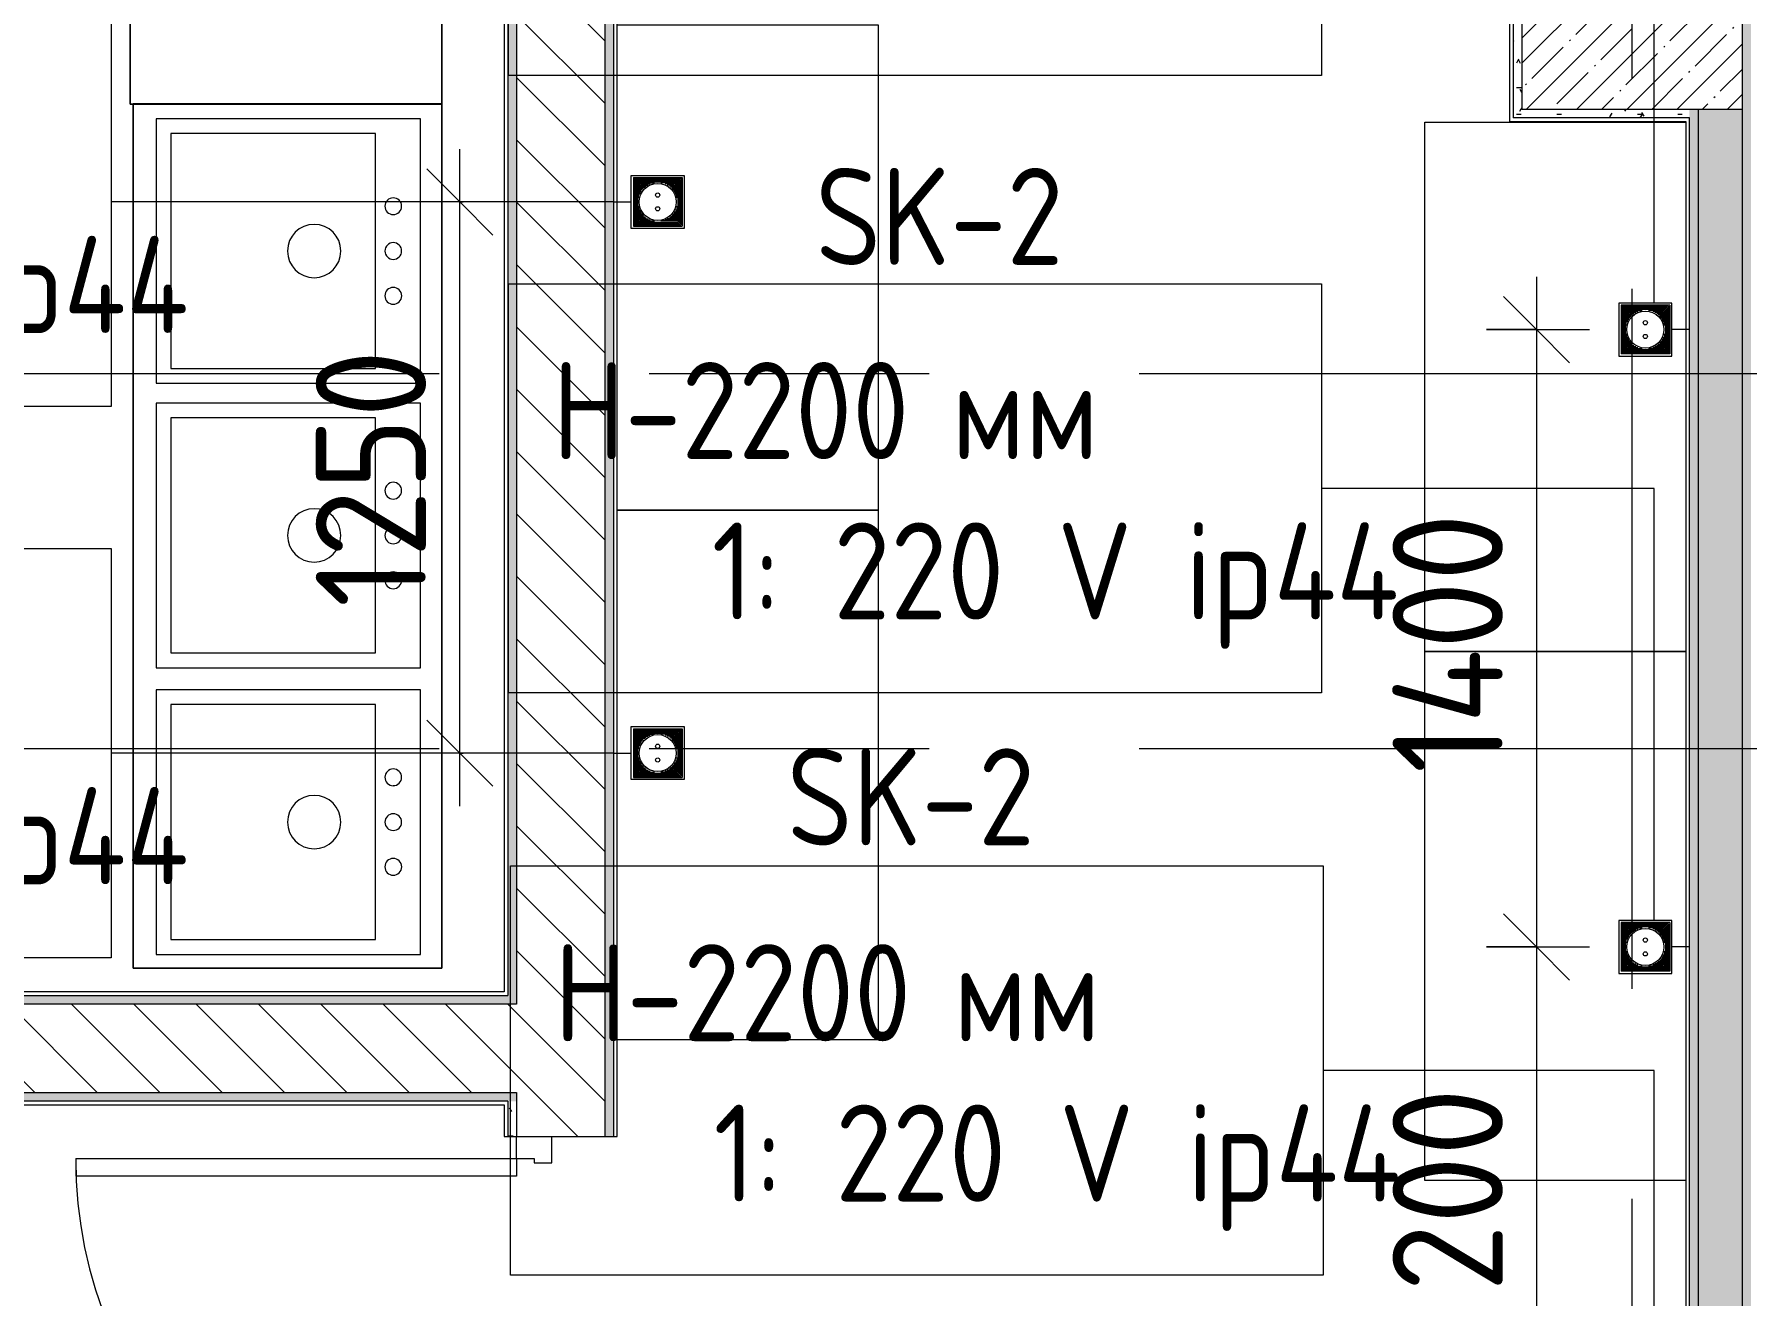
# Model space of a CAD drawing. Header units: millimetres. Extents: x 35881 to 234190, y -8553 to 29063.
# Drawn here: x 56836 to 60720, y 20059 to 22920 of the extents above; entities that cross this region are included whole.
import ezdxf

# ---------------------------------------------------------------- set-up
doc = ezdxf.new("R2010")
doc.units = ezdxf.units.MM
doc.linetypes.add('Осевая', pattern=[3175, 635, -476.25, 1587.5, -476.25])
for name, color, linetype, lineweight in [('A-ANNO-DIMS', 7, 'Continuous', 9), ('A-ANNO-DIMS-100', 7, 'Continuous', 9), ('A-DETL-GENF', 7, 'Continuous', 9), ('A-DOOR', 7, 'Continuous', 9), ('A-DOOR-1', 7, 'Continuous', 13), ('A-DOOR-FRAM', 7, 'Continuous', 13), ('A-WALL', 7, 'Continuous', 9), ('E-ELEC-FIXT-IDEN', 7, 'Continuous', 9), ('I-WALL', 7, 'Continuous', 9), ('P-SANR-FIXT', 7, 'Continuous', 9), ('S-COLS', 7, 'Continuous', 9), ('Оси-2', 7, 'Осевая', 9), ('Электрические приборы', 7, 'Continuous', 9)]:
    doc.layers.add(name, color=color, linetype=linetype, lineweight=lineweight)
for name, color, linetype, lineweight, true_color in [('A-WALL-1', 7, 'Continuous', 9, 0x3c3c3c), ('A-WALL-FNSH-1', 7, 'Continuous', 9, 0x3c3c3c), ('I-FURN-1', 7, 'Continuous', 9, 0xf0f0f0), ('Оси розеток', 7, 'Continuous', 9, 0xff1e23)]:
    doc.layers.add(name, color=color, linetype=linetype, lineweight=lineweight, true_color=true_color)
doc.styles.add('GOST Common', font='GOST_Common.ttf', dxfattribs={"width": 0.9, "height": 220})
doc.styles.add('ISOCPEUR', font='isocpeur.ttf', dxfattribs={"width": 0.9, "height": 250})
doc.dimstyles.new('ISO-2_5_0_9К_БОЛЬШОЙ', dxfattribs={"dimscale": 304.8, "dimtxt": 248.995294, "dimasz": 0.492126, "dimexe": 0.393701, "dimexo": 0.984252, "dimgap": 0, "dimtad": 1, "dimdec": 0, "dimrnd": 10, "dimzin": 0, "dimdsep": 46, "dimtxsty": 'ISOCPEUR', "dimblk1": 'OBLIQUE', "dimblk2": 'OBLIQUE', "dimsah": 1, "dimcen": 0.09, "dimdle": 0.393701, "dimazin": 0, "dimtfac": 1, "dimtdec": 4, "dimtix": 1, "dimtmove": 0, "dimatfit": 3, "dimfxl": 1, "dimtvp": 1, "dimtolj": 1, "dimtzin": 0, "dimarcsym": 2})
pattern_1 = [(135, (0, 0), (-70.71068, -70.71068), [])]
pattern_2 = [(0, (0, 0), (121.92, 30.48), [10.058, -81.382, 10.058, -81.382, -487.68]), (0, (0, 0), (121.92, 30.48), [-182.88, 10.058, -172.822, 10.058, -81.382, -213.36]), (0, (0, 0), (121.92, 30.48), [-457.2, 10.058, -50.902, 10.058, -142.342]), (120, (45.72, 15.24), (-87.356454, 90.345817), [10.058, -81.382, 10.058, -81.382, -487.68]), (120, (45.72, 15.24), (-87.356454, 90.345817), [-182.88, 10.058, -172.822, 10.058, -81.382, -213.36]), (120, (45.72, 15.24), (-87.356454, 90.345817), [-457.2, 10.058, -50.902, 10.058, -142.342]), (240, (60.96, 76.2), (-34.563546, -120.825817), [10.058, -81.382, 10.058, -81.382, -487.68]), (240, (60.96, 76.2), (-34.563546, -120.825817), [-182.88, 10.058, -172.822, 10.058, -81.382, -213.36]), (240, (60.96, 76.2), (-34.563546, -120.825817), [-457.2, 10.058, -50.902, 10.058, -142.342])]

# ---------------------------------------------------------------- blocks, each defined once
blk = doc.blocks.new('110_Дверь_СКБ_1Ст_Внутренняя1 - Д-12 EIW 1100x2100h_кладовые _все__ коридор _между помещениями блока столовой__ моечные _все_-32936079-План размещения напольных электротехнических лючков и розеток 1 этажа в осях 12-23')
at = {"layer": 'A-DOOR'}
blk.add_arc((512.5, 100), 1000, 90, 180, dxfattribs=at)
at = {"layer": 'A-DOOR-1'}
for p, q in [((512.5, 1100), (472.5, 1100)), ((472.5, 100), (472.5, 1100)), ((512.5, 1100), (512.5, 100)), ((512.5, 100), (472.5, 100))]:
    blk.add_line(p, q, dxfattribs=at)
at = {"layer": 'A-DOOR-FRAM'}
for p, q in [((-537.5, 100), (-537.5, 20)), ((-537.5, 100), (-487.5, 100)), ((-487.5, 100), (-487.5, 60)), ((512.5, 100), (512.5, 60)), ((512.5, 100), (562.5, 100)), ((562.5, 100), (562.5, 20)), ((-477.5, 60), (-487.5, 60)), ((-477.5, 60), (-477.5, 20)), ((502.5, 60), (502.5, 20)), ((512.5, 60), (502.5, 60)), ((-537.5, 20), (-477.5, 20)), ((502.5, 20), (562.5, 20))]:
    blk.add_line(p, q, dxfattribs=at)
blk = doc.blocks.new('BSC_Колонна _Прямоугольная - 500х500-V48-План размещения напольных электротехнических лючков и розеток 1 этажа в осях 12-23')
at = {"layer": 'S-COLS'}
h = blk.add_hatch(dxfattribs=at)
h.set_pattern_fill('FP_53', color=256, style=0, pattern_type=2)
h.set_pattern_definition([(45, (-60460, -23000), (-57.02463, 57.02463), []), (45, (-60402.975, -23000), (-57.02463, 57.02463), [100.806, -20.161, 3.353, -16.808])])
h.paths.add_polyline_path([(-250, -250), (250, -250), (250, 250), (-250, 250)])
for p, q in [((250, 250), (-250, 250)), ((-250, 250), (-250, -250)), ((250, -250), (250, 250)), ((-250, -250), (250, -250))]:
    blk.add_line(p, q, dxfattribs=at)
blk = doc.blocks.new('Мойка кухонная - Мойка Steel Hammer SH R 5151 GLOWE 4-25621774-План размещения напольных электротехнических лючков и розеток 1 этажа в осях 12-23')
at = {"layer": 'P-SANR-FIXT'}
for p, q in [((300, 0), (-300, 0)), ((-300, 0), (-300, -600)), ((300, -600), (300, 0)), ((266.1, -102.3), (-266.6, -102.3)), ((-266.6, -102.3), (-266.6, -566.4)), ((266.1, -566.4), (266.1, -102.3)), ((-266.6, -566.4), (266.1, -566.4)), ((-300, -600), (300, -600))]:
    blk.add_line(p, q, dxfattribs=at)
for centre, radius, start, end in [((-101.6, -61.9), 19, 90, 180), ((-101.6, -61.9), 19, 180, 270), ((-101.6, -61.9), 19, 360, 90), ((-101.6, -61.9), 19.1, 270, 360), ((0, -61.9), 19, 360, 180), ((0, -61.9), 19, 180, 360), ((101.6, -61.9), 19.1, 360, 180), ((101.6, -61.9), 19.1, 180, 360), ((0, -241.3), 60.5, 360, 180), ((0, -241.3), 60.5, 180, 360)]:
    blk.add_arc(centre, radius, start, end, dxfattribs=at)
blk = doc.blocks.new('Стол базовый прямоугольный - 1_10п-25623330-План размещения напольных электротехнических лючков и розеток 1 этажа в осях 12-23')
at = {"layer": 'I-FURN-1'}
for p, q in [((600, 300), (-600, 300)), ((-600, 300), (-600, -292.9)), ((600, -292.9), (600, 300))]:
    blk.add_line(p, q, dxfattribs=at)
blk = doc.blocks.new('Стол базовый прямоугольный - 1_9п-25623437-План размещения напольных электротехнических лючков и розеток 1 этажа в осях 12-23')
at = {"layer": 'I-FURN-1'}
for p, q in [((550, 300), (-550, 300)), ((-550, 300), (-550, -292.9)), ((550, -292.9), (550, 300))]:
    blk.add_line(p, q, dxfattribs=at)
blk = doc.blocks.new('Стол базовый прямоугольный - 1_10п-25624893-План размещения напольных электротехнических лючков и розеток 1 этажа в осях 12-23')
at = {"layer": 'I-FURN-1'}
for p, q in [((-600, -300), (-600, 292)), ((600, 292), (600, -300)), ((600, -300), (-600, -300))]:
    blk.add_line(p, q, dxfattribs=at)
blk = doc.blocks.new('Стол базовый прямоугольный - 1_10п-V161-План размещения напольных электротехнических лючков и розеток 1 этажа в осях 12-23')
at = {"layer": 'I-FURN-1'}
for p, q in [((-600, -300), (-600, 292)), ((600, 292), (600, -300)), ((600, -300), (-600, -300))]:
    blk.add_line(p, q, dxfattribs=at)
blk = doc.blocks.new('Блок Розеток и Выключателей - Блок Розеток и Выключателей_SK2-27368969-План размещения напольных электротехнических лючков и розеток 1 этажа в осях 12-23')
at = {"layer": 'A-DETL-GENF'}
for p, q in [((-60, -40), (60, -40)), ((-60, -160), (-60, -40)), ((-55.2, -44.8), (-55.2, -155.2)), ((55.2, -44.8), (-55.2, -44.8)), ((-52.8, -47.2), (-52.8, -152.8)), ((52.8, -47.2), (-52.8, -47.2)), ((50.4, -49.6), (-50.4, -49.6)), ((-50.4, -49.6), (-50.4, -150.4)), ((48, -52), (-48, -52)), ((-48, -52), (-48, -148)), ((45.6, -54.4), (-45.6, -54.4)), ((-45.6, -54.4), (-45.6, -145.6)), ((-9.6, -56.8), (-43.2, -56.8)), ((-43.2, -56.8), (-43.2, -92.8)), ((-16.8, -59.2), (-40.8, -59.2)), ((-40.8, -59.2), (-40.8, -83.2)), ((-21.6, -61.6), (-38.4, -61.6)), ((-38.4, -61.6), (-38.4, -78.4)), ((-26.4, -64), (-36, -64)), ((-36, -64), (-36, -73.6)), ((-28.8, -66.4), (-33.6, -66.4)), ((-33.6, -66.4), (-33.6, -71.2)), ((9.6, -56.8), (43.2, -56.8)), ((16.8, -59.2), (40.8, -59.2)), ((21.6, -61.6), (38.4, -61.6)), ((26.4, -64), (36, -64)), ((28.8, -66.4), (33.6, -66.4)), ((33.6, -66.4), (33.6, -71.2)), ((36, -64), (36, -73.6)), ((38.4, -61.6), (38.4, -78.4)), ((40.8, -59.2), (40.8, -83.2)), ((43.2, -56.8), (43.2, -92.8)), ((45.6, -54.4), (45.6, -145.6)), ((48, -52), (48, -148)), ((50.4, -49.6), (50.4, -150.4)), ((52.8, -47.2), (52.8, -152.8)), ((55.2, -44.8), (55.2, -155.2)), ((60, -40), (60, -160)), ((-43.2, -143.2), (-43.2, -107.2)), ((43.2, -143.2), (43.2, -107.2)), ((55.2, -155.2), (-55.2, -155.2)), ((52.8, -152.8), (-52.8, -152.8)), ((50.4, -150.4), (-50.4, -150.4)), ((48, -148), (-48, -148)), ((45.6, -145.6), (-45.6, -145.6)), ((-9.6, -143.2), (-43.2, -143.2)), ((-40.8, -140.8), (-40.8, -116.8)), ((-16.8, -140.8), (-40.8, -140.8)), ((-38.4, -138.4), (-38.4, -121.6)), ((-21.6, -138.4), (-38.4, -138.4)), ((-36, -136), (-36, -126.4)), ((-26.4, -136), (-36, -136)), ((-33.6, -133.6), (-33.6, -128.8)), ((-28.8, -133.6), (-33.6, -133.6)), ((9.6, -143.2), (43.2, -143.2)), ((16.8, -140.8), (40.8, -140.8)), ((21.6, -138.4), (38.4, -138.4)), ((26.4, -136), (36, -136)), ((28.8, -133.6), (33.6, -133.6)), ((33.6, -133.6), (33.6, -128.8)), ((36, -136), (36, -126.4)), ((38.4, -138.4), (38.4, -121.6)), ((40.8, -140.8), (40.8, -116.8)), ((60, -160), (-60, -160))]:
    blk.add_line(p, q, dxfattribs=at)
for centre, radius in [((0, -100), 42), ((-15.6, -100), 4.8), ((15.6, -100), 4.8)]:
    blk.add_circle(centre, radius, dxfattribs=at)
at = {"layer": 'Оси розеток'}
blk.add_line((0, 0), (0, -40), dxfattribs=at)
blk = doc.blocks.new('Блок Розеток и Выключателей - Блок Розеток и Выключателей_SK2-27368982-План размещения напольных электротехнических лючков и розеток 1 этажа в осях 12-23')
at = {"layer": 'A-DETL-GENF'}
for p, q in [((60, 160), (-60, 160)), ((-60, 160), (-60, 40)), ((60, 40), (60, 160)), ((-55.2, 44.8), (-55.2, 155.2)), ((55.2, 155.2), (-55.2, 155.2)), ((-52.8, 47.2), (-52.8, 152.8)), ((52.8, 152.8), (-52.8, 152.8)), ((50.4, 150.4), (-50.4, 150.4)), ((-50.4, 49.6), (-50.4, 150.4)), ((48, 148), (-48, 148)), ((-48, 52), (-48, 148)), ((45.6, 145.6), (-45.6, 145.6)), ((-45.6, 54.4), (-45.6, 145.6)), ((-9.6, 143.2), (-43.2, 143.2)), ((-43.2, 143.2), (-43.2, 107.2)), ((-16.8, 140.8), (-40.8, 140.8)), ((-40.8, 140.8), (-40.8, 116.8)), ((-21.6, 138.4), (-38.4, 138.4)), ((-38.4, 138.4), (-38.4, 121.6)), ((-26.4, 136), (-36, 136)), ((-36, 136), (-36, 126.4)), ((-28.8, 133.6), (-33.6, 133.6)), ((-33.6, 133.6), (-33.6, 128.8)), ((9.6, 143.2), (43.2, 143.2)), ((16.8, 140.8), (40.8, 140.8)), ((21.6, 138.4), (38.4, 138.4)), ((26.4, 136), (36, 136)), ((28.8, 133.6), (33.6, 133.6)), ((33.6, 133.6), (33.6, 128.8)), ((36, 136), (36, 126.4)), ((38.4, 138.4), (38.4, 121.6)), ((40.8, 140.8), (40.8, 116.8)), ((43.2, 143.2), (43.2, 107.2)), ((45.6, 54.4), (45.6, 145.6)), ((48, 52), (48, 148)), ((50.4, 49.6), (50.4, 150.4)), ((52.8, 47.2), (52.8, 152.8)), ((55.2, 44.8), (55.2, 155.2)), ((-43.2, 56.8), (-43.2, 92.8)), ((-40.8, 59.2), (-40.8, 83.2)), ((-38.4, 61.6), (-38.4, 78.4)), ((38.4, 61.6), (38.4, 78.4)), ((40.8, 59.2), (40.8, 83.2)), ((43.2, 56.8), (43.2, 92.8)), ((-60, 40), (60, 40)), ((55.2, 44.8), (-55.2, 44.8)), ((52.8, 47.2), (-52.8, 47.2)), ((50.4, 49.6), (-50.4, 49.6)), ((48, 52), (-48, 52)), ((45.6, 54.4), (-45.6, 54.4)), ((-9.6, 56.8), (-43.2, 56.8)), ((-16.8, 59.2), (-40.8, 59.2)), ((-21.6, 61.6), (-38.4, 61.6)), ((-36, 64), (-36, 73.6)), ((-26.4, 64), (-36, 64)), ((-33.6, 66.4), (-33.6, 71.2)), ((-28.8, 66.4), (-33.6, 66.4)), ((9.6, 56.8), (43.2, 56.8)), ((16.8, 59.2), (40.8, 59.2)), ((21.6, 61.6), (38.4, 61.6)), ((26.4, 64), (36, 64)), ((28.8, 66.4), (33.6, 66.4)), ((33.6, 66.4), (33.6, 71.2)), ((36, 64), (36, 73.6))]:
    blk.add_line(p, q, dxfattribs=at)
for centre, radius in [((0, 100), 42), ((-15.6, 100), 4.8), ((15.6, 100), 4.8)]:
    blk.add_circle(centre, radius, dxfattribs=at)
at = {"layer": 'Оси розеток'}
blk.add_line((0, 0), (0, 40), dxfattribs=at)
blk = doc.blocks.new('DIMBLOCK51-План размещения напольных электротехнических лючков и розеток 1 этажа в осях 12-23')
at = {"layer": 'A-ANNO-DIMS-100'}
for p, q in [((57801.1, 21169.4), (57801.1, 22659.3)), ((57809, 22539.3), (57681.1, 22539.3)), ((57801.1, 22539.3), (57809, 22539.3)), ((57809, 21289.4), (57681.1, 21289.4)), ((57801.1, 21289.4), (57809, 21289.4))]:
    blk.add_line(p, q, dxfattribs=at)
at = {"layer": 'A-ANNO-DIMS-100', "lineweight": 20}
for p, q in [((57801.1, 22539.3), (57726.1, 22614.3)), ((57801.1, 22539.3), (57876.1, 22464.3)), ((57801.1, 21289.4), (57726.1, 21364.4)), ((57801.1, 21289.4), (57876.1, 21214.4))]:
    blk.add_line(p, q, dxfattribs=at)
at = {"layer": 'A-ANNO-DIMS-100', "color": 0, "insert": (57474.5, 21619.9), "char_height": 250, "width": 706.764, "attachment_point": 1, "rotation": 90, "line_spacing_factor": 1.149209, "style": 'ISOCPEUR'}
blk.add_mtext('1250', dxfattribs=at)
blk = doc.blocks.new('_Oblique')
at = {"color": 0, "linetype": 'ByBlock', "lineweight": -2}
blk.add_line((-0.5, -0.5), (0.5, 0.5), dxfattribs=at)
blk = doc.blocks.new('DIMBLOCK52-План размещения напольных электротехнических лючков и розеток 1 этажа в осях 12-23')
at = {"layer": 'A-ANNO-DIMS-100'}
for p, q in [((60243.3, 22369.8), (60243.3, 20849.8)), ((60130, 22249.8), (60363.3, 22249.8)), ((60243.3, 22249.8), (60130, 22249.8)), ((60130, 20849.8), (60363.3, 20849.8)), ((60243.3, 20849.8), (60130, 20849.8))]:
    blk.add_line(p, q, dxfattribs=at)
at = {"layer": 'A-ANNO-DIMS-100', "lineweight": 20}
for p, q in [((60243.3, 22249.8), (60168.3, 22324.8)), ((60243.3, 22249.8), (60318.3, 22174.8)), ((60243.3, 20849.8), (60168.3, 20924.8)), ((60243.3, 20849.8), (60318.3, 20774.8))]:
    blk.add_line(p, q, dxfattribs=at)
at = {"layer": 'A-ANNO-DIMS-100', "color": 0, "insert": (59916.7, 21243.4), "char_height": 250, "width": 735.494, "attachment_point": 1, "rotation": 90, "line_spacing_factor": 1.149209, "style": 'ISOCPEUR'}
blk.add_mtext('1400', dxfattribs=at)
blk = doc.blocks.new('DIMBLOCK53-План размещения напольных электротехнических лючков и розеток 1 этажа в осях 12-23')
at = {"layer": 'A-ANNO-DIMS-100', "lineweight": 20}
for p, q in [((60243.3, 20849.8), (60168.3, 20924.8)), ((60243.3, 20849.8), (60318.3, 20774.8)), ((60243.3, 19649.8), (60168.3, 19724.8)), ((60243.3, 19649.8), (60318.3, 19574.8))]:
    blk.add_line(p, q, dxfattribs=at)
at = {"layer": 'A-ANNO-DIMS-100'}
for p, q in [((60130, 20849.8), (60363.3, 20849.8)), ((60243.3, 20849.8), (60130, 20849.8)), ((60243.3, 20849.8), (60243.3, 19649.8)), ((60130, 19649.8), (60363.3, 19649.8)), ((60243.3, 19649.8), (60130, 19649.8))]:
    blk.add_line(p, q, dxfattribs=at)
at = {"layer": 'A-ANNO-DIMS-100', "color": 0, "insert": (59916.7, 19955.3), "char_height": 250, "width": 706.764, "attachment_point": 1, "rotation": 90, "line_spacing_factor": 1.149209, "style": 'ISOCPEUR'}
blk.add_mtext('1200', dxfattribs=at)

msp = doc.modelspace()

# ---------------------------------------------------------------- hatches: boundary and pattern name
at = {"layer": 'I-WALL'}
h = msp.add_hatch(dxfattribs=at)
h.set_pattern_fill('FP_22', color=256, style=0, pattern_type=2)
h.set_pattern_definition([(135, (0, 0), (-75.43415, -75.43415), [106.68, -17.78, 3.556, -17.78]), (135, (0, 75.39), (-75.43415, -75.43415), []), (50, (0, 0), (127.52922, -11.15758), [13.335, -146.685]), (355, (0, 0), (-24.66966, 133.74002), [10.668, -117.348]), (100.451, (10.63, -0.93), (102.85973, 122.58178), [11.333, -124.663]), (46.184, (0, 35.56), (189.75516, -29.43036), [20.002, -220.027]), (96.636, (15.81, 33.1), (166.1822, 173.1996), [17, -186.995]), (351.184, (0, 35.56), (166.18393, 173.1976), [16.002, -176.022]), (21, (17.78, 26.67), (106.13027, -71.58603), [13.335, -146.685]), (326, (17.78, 26.67), (43.26188, 128.93175), [10.668, -117.348]), (71.451, (26.62, 20.7), (149.39198, 57.34505), [11.333, -124.663]), (37.5, (0, 0), (2.162228, 59.188357), [3.353, -112.573, 3.353, -115.773, -117.792]), (37.5, (0, 0), (2.162228, 59.188357), [-235.052, 3.353, -114.44]), (7.5, (0, 0), (46.77386, 70.12615), [3.353, -64.567, 3.353, -109.906, -44.894]), (7.5, (0, 0), (46.77386, 70.12615), [-181.178, 3.353, -41.542]), (327.5, (-39.65, 0), (94.91367, -4.010093), [3.353, -41.097, 3.353, -135.331, -184.023]), (327.5, (-39.65, 0), (94.91367, -4.010093), [-183.134, 3.353, -180.67]), (317.5, (-57.43, 0), (103.69057, 17.79882), [3.353, -54.432, 3.353, -88.748, -130.683]), (317.5, (-57.43, 0), (103.69057, 17.79882), [-149.885, 3.353, -127.33])])
h.paths.add_polyline_path([(60710, 18600), (60710, 22750), (60610, 22750), (60610, 18600)])
h.paths.add_polyline_path([(60610, 23250), (60710, 23250), (60710, 23350), (60610, 23350), (60610, 23270)])
h.paths.add_polyline_path([(60710, 24050), (60710, 24950), (60610, 24950), (60610, 24050)])
h = msp.add_hatch(dxfattribs=at)
h.set_pattern_fill('FP_20', color=256, style=0, pattern_type=2)
h.set_pattern_definition(pattern_1)
h.paths.add_polyline_path([(58130, 20720), (58130, 24890), (57930, 24890), (57930, 20720)])
h = msp.add_hatch(dxfattribs=at)
h.set_pattern_fill('FP_58', color=256, style=0, pattern_type=2)
h.set_pattern_definition(pattern_2)
h.paths.add_polyline_path([(58150, 18720), (58150, 19320), (58130, 19320), (58130, 18720)])
h.paths.add_polyline_path([(58150, 20420), (58150, 24810), (58130, 24810), (58130, 20420)])
h = msp.add_hatch(dxfattribs=at)
h.set_pattern_fill('FP_58', color=256, style=0, pattern_type=2)
h.set_pattern_definition(pattern_2)
h.paths.add_polyline_path([(60710, 18600), (60730, 18600), (60730, 24760), (60710, 24760), (60710, 19705.9)])
h = msp.add_hatch(dxfattribs=at)
h.set_pattern_fill('FP_58', color=256, style=0, pattern_type=2)
h.set_pattern_definition(pattern_2)
h.paths.add_polyline_path([(57930, 20740), (57930, 24730), (57910, 24730), (57910, 20740)])
h = msp.add_hatch(dxfattribs=at)
h.set_pattern_fill('FP_58', color=256, style=0, pattern_type=2)
h.set_pattern_definition(pattern_2)
h.paths.add_polyline_path([(60190, 22750), (60210, 22750), (60210, 23270), (60190, 23270), (60190, 23250)])
h = msp.add_hatch(dxfattribs=at)
h.set_pattern_fill('FP_58', color=256, style=0, pattern_type=2)
h.set_pattern_definition(pattern_2)
h.paths.add_polyline_path([(60582, 22730), (60590, 22730), (60590, 22750), (60190, 22750), (60190, 22730), (60210, 22730)])
h = msp.add_hatch(dxfattribs=at)
h.set_pattern_fill('FP_58', color=256, style=0, pattern_type=2)
h.set_pattern_definition(pattern_2)
h.paths.add_polyline_path([(60590, 18720), (60610, 18720), (60610, 22750), (60590, 22750), (60590, 18728)])
h = msp.add_hatch(dxfattribs=at)
h.set_pattern_fill('FP_58', color=256, style=0, pattern_type=2)
h.set_pattern_definition(pattern_2)
h.paths.add_polyline_path([(57930, 20720), (57930, 20740), (51600, 20740), (51600, 20720), (57174, 20720)])
h = msp.add_hatch(dxfattribs=at)
h.set_pattern_fill('FP_20', color=256, style=0, pattern_type=2)
h.set_pattern_definition(pattern_1)
h.paths.add_polyline_path([(58130, 20520), (58130, 20720), (51600, 20720), (51600, 20520), (57930, 20520)])
h = msp.add_hatch(dxfattribs=at)
h.set_pattern_fill('FP_58', color=256, style=0, pattern_type=2)
h.set_pattern_definition(pattern_2)
h.paths.add_polyline_path([(57910, 20500), (57930, 20500), (57930, 20520), (51400, 20520), (51400, 20500), (57902, 20500)])
h = msp.add_hatch(dxfattribs=at)
h.set_pattern_fill('FP_20', color=256, style=0, pattern_type=2)
h.set_pattern_definition(pattern_1)
h.paths.add_polyline_path([(58130, 18600), (58130, 19320), (57930, 19320), (57930, 18600)])
h.paths.add_polyline_path([(58130, 20420), (58130, 20520), (57930, 20520), (57930, 20420)])
h = msp.add_hatch(dxfattribs=at)
h.set_pattern_fill('FP_58', color=256, style=0, pattern_type=2)
h.set_pattern_definition(pattern_2)
h.paths.add_polyline_path([(57930, 18800), (57930, 19320), (57910, 19320), (57910, 18800)])
h.paths.add_polyline_path([(57930, 20420), (57930, 20500), (57910, 20500), (57910, 20420)])

# ---------------------------------------------------------------- linework, layer by layer
at = {"layer": 'A-WALL'}
for p, q in [((58150, 24809), (58150, 20420)), ((57910, 24730), (57910, 20740)), ((60590, 22730), (60190, 22730)), ((60590, 18720), (60590, 22730)), ((51620, 20740), (57910, 20740)), ((51400, 20520), (57930, 20520)), ((57910, 20500), (51380, 20500)), ((57910, 20500), (57910, 20420))]:
    msp.add_line(p, q, dxfattribs=at)
at = {"layer": 'A-WALL-1'}
for p, q in [((58130, 24890), (58130, 20420)), ((57930, 24750), (57930, 20720)), ((60190, 23270), (60190, 22730)), ((60610, 22750), (60610, 18700)), ((60710, 18600), (60710, 22750)), ((57930, 20720), (51600, 20720)), ((57930, 20520), (57930, 20420)), ((57910, 20420), (58150, 20420))]:
    msp.add_line(p, q, dxfattribs=at)
at = {"layer": 'A-WALL-FNSH-1'}
for p, q in [((58158, 20420), (58158, 24809)), ((57902, 24722), (57902, 20748)), ((60182, 23278), (60182, 22722)), ((60182, 22722), (60582, 22722)), ((60582, 22722), (60582, 18728)), ((57902, 20748), (51628, 20748)), ((51372, 20492), (57902, 20492)), ((57902, 20492), (57902, 20420)), ((57902, 20420), (57910, 20420)), ((58150, 20420), (58158, 20420))]:
    msp.add_line(p, q, dxfattribs=at)
at = {"layer": 'E-ELEC-FIXT-IDEN'}
for p, q in [((60510, 22309.8), (60510, 23289.8)), ((58150, 22539.3), (57010.5, 22539.3)), ((60510, 21889.8), (59755.2, 21889.8)), ((60510, 20909.8), (60510, 21889.8)), ((58150, 21289.4), (57010.5, 21289.4)), ((60510, 20569.7), (59759.4, 20569.7)), ((60510, 19709.8), (60510, 20569.7))]:
    msp.add_line(p, q, dxfattribs=at)
at = {"layer": 'E-ELEC-FIXT-IDEN', "flags": 128}
for points in [[(57911.8, 23753.8), (59755.2, 23753.8), (59755.2, 22825.8), (57911.8, 22825.8)], [(55167.1, 23003.3), (57010.5, 23003.3), (57010.5, 22075.3), (55167.1, 22075.3)], [(57911.8, 22353.8), (59755.2, 22353.8), (59755.2, 21425.8), (57911.8, 21425.8)], [(55167.1, 21753.4), (57010.5, 21753.4), (57010.5, 20825.4), (55167.1, 20825.4)], [(57916, 21033.7), (59759.4, 21033.7), (59759.4, 20105.7), (57916, 20105.7)]]:
    msp.add_lwpolyline(points, close=True, dxfattribs=at)
at = {"layer": 'I-FURN-1'}
for p, q in [((57053.6, 24103.4), (57053.6, 22760.8)), ((57053.6, 22760.8), (57053.6, 24103.4)), ((57760.7, 22760.8), (57760.7, 24103.4)), ((57760.7, 24103.4), (57760.7, 22760.8)), ((57053.6, 22760.8), (57060.5, 22760.8)), ((57060.5, 22760.8), (57053.6, 22760.8)), ((57760.5, 22761.5), (57060.5, 22761.5)), ((57060.5, 22761.5), (57060.5, 20801.5)), ((57060.5, 22761.5), (57760.5, 22761.5)), ((57060.5, 22760.8), (57760.5, 22760.8)), ((57760.5, 22760.8), (57060.5, 22760.8)), ((57060.5, 20801.5), (57060.5, 22760.8)), ((57760.5, 20801.5), (57760.5, 22761.5)), ((57760.5, 22760.8), (57760.5, 20801.5)), ((57060.5, 20801.5), (57760.5, 20801.5)), ((57760.5, 20801.5), (57060.5, 20801.5))]:
    msp.add_line(p, q, dxfattribs=at)
at = {"layer": 'Оси-2'}
for p, q in [((60460, 593.7), (60460, 24898.1)), ((39180.8, 22150), (82200, 22150)), ((39180.8, 21300), (82200, 21300))]:
    msp.add_line(p, q, dxfattribs=at)

# ---------------------------------------------------------------- block references
at = {"layer": 'A-DOOR', "rotation": 89.99999999999991}
msp.add_blockref('110_Дверь_СКБ_1Ст_Внутренняя1 - Д-12 EIW 1100x2100h_кладовые _все__ коридор _между помещениями блока столовой__ моечные _все_-32936079-План размещения напольных электротехнических лючков и розеток 1 этажа в осях 12-23', (58030, 19857.5), dxfattribs=at)
at = {"layer": 'I-FURN-1'}
for name, p, rotation in [('Стол базовый прямоугольный - 1_9п-25623437-План размещения напольных электротехнических лючков и розеток 1 этажа в осях 12-23', (58450.9, 22390), 270.0000000000002), ('Стол базовый прямоугольный - 1_10п-25624893-План размещения напольных электротехнических лючков и розеток 1 этажа в осях 12-23', (60290, 22120), 269.9999999999998), ('Стол базовый прямоугольный - 1_10п-25623330-План размещения напольных электротехнических лючков и розеток 1 этажа в осях 12-23', (58450.9, 21240), 270.0000000000002), ('Стол базовый прямоугольный - 1_10п-V161-План размещения напольных электротехнических лючков и розеток 1 этажа в осях 12-23', (60290, 20920), 269.9999999999998)]:
    msp.add_blockref(name, p, dxfattribs=dict(at, rotation=rotation))
at = {"layer": 'P-SANR-FIXT', "rotation": 269.9999999999996}
for p in [(57712.2, 22428), (57712.2, 21783), (57712.2, 21133)]:
    msp.add_blockref('Мойка кухонная - Мойка Steel Hammer SH R 5151 GLOWE 4-25621774-План размещения напольных электротехнических лючков и розеток 1 этажа в осях 12-23', p, dxfattribs=at)
at = {"layer": 'S-COLS'}
msp.add_blockref('BSC_Колонна _Прямоугольная - 500х500-V48-План размещения напольных электротехнических лючков и розеток 1 этажа в осях 12-23', (60460, 23000), dxfattribs=at)
at = {"layer": 'Электрические приборы'}
for name, p, rotation in [('Блок Розеток и Выключателей - Блок Розеток и Выключателей_SK2-27368969-План размещения напольных электротехнических лючков и розеток 1 этажа в осях 12-23', (58150, 22539.3), 89.99999999999935), ('Блок Розеток и Выключателей - Блок Розеток и Выключателей_SK2-27368982-План размещения напольных электротехнических лючков и розеток 1 этажа в осях 12-23', (60590, 22249.8), 90.00000000000065), ('Блок Розеток и Выключателей - Блок Розеток и Выключателей_SK2-27368969-План размещения напольных электротехнических лючков и розеток 1 этажа в осях 12-23', (58150, 21289.4), 89.99999999999935), ('Блок Розеток и Выключателей - Блок Розеток и Выключателей_SK2-27368982-План размещения напольных электротехнических лючков и розеток 1 этажа в осях 12-23', (60590, 20849.8), 90.00000000000065)]:
    msp.add_blockref(name, p, dxfattribs=dict(at, rotation=rotation))

# ---------------------------------------------------------------- texts
at = {"layer": 'E-ELEC-FIXT-IDEN', "char_height": 220, "attachment_point": 1, "style": 'GOST Common'}
for s, insert, width in [('SK-2', (58607.6, 22616.4), 707.088), ('   1: 220 V ip44', (55267.1, 22461.9), 1984.177), ('H-2200 ', (58011.8, 22176.2), 1096.708), ('мм', (58916.7, 22176.2), 375.19), ('   1: 220 V ip44', (58011.8, 21812.4), 1984.177), ('SK-2', (58542.9, 21300.1), 707.088), ('   1: 220 V ip44', (55267.1, 21211.9), 1984.177), ('H-2200 ', (58016, 20856.1), 1096.708), ('мм', (58920.8, 20856.1), 375.19), ('   1: 220 V ip44', (58016, 20492.3), 1984.177)]:
    msp.add_mtext(s, dxfattribs=dict(at, insert=insert, width=width))

# ---------------------------------------------------------------- dimensions: what is measured, and where the dimension line sits
at = {"layer": 'A-ANNO-DIMS'}
for base, p1, p2, override, picture, middle in [((57801.1, 22539.3), (58109, 21289.4), (58109, 22539.3), {"dimpost": '<>', "dimfxl": 1249.971773}, 'DIMBLOCK51-План размещения напольных электротехнических лючков и розеток 1 этажа в осях 12-23', (57676.1, 21914.4)), ((60243.3, 20849.8), (60430, 22249.8), (60430, 20849.8), {"dimpost": '<>', "dimfxl": 1400}, 'DIMBLOCK52-План размещения напольных электротехнических лючков и розеток 1 этажа в осях 12-23', (60118.3, 21549.8)), ((60243.3, 19649.8), (60430, 20849.8), (60430, 19649.8), {"dimpost": '<>', "dimfxl": 1200}, 'DIMBLOCK53-План размещения напольных электротехнических лючков и розеток 1 этажа в осях 12-23', (60118.3, 20249.8))]:
    dim = msp.add_linear_dim(base=base, p1=p1, p2=p2, angle=90, dimstyle='ISO-2_5_0_9К_БОЛЬШОЙ', override=override, dxfattribs=at)
    dim.commit()
    dim.dimension.update_dxf_attribs({"geometry": picture, "text_midpoint": middle})

doc.saveas('drawing.dxf')
